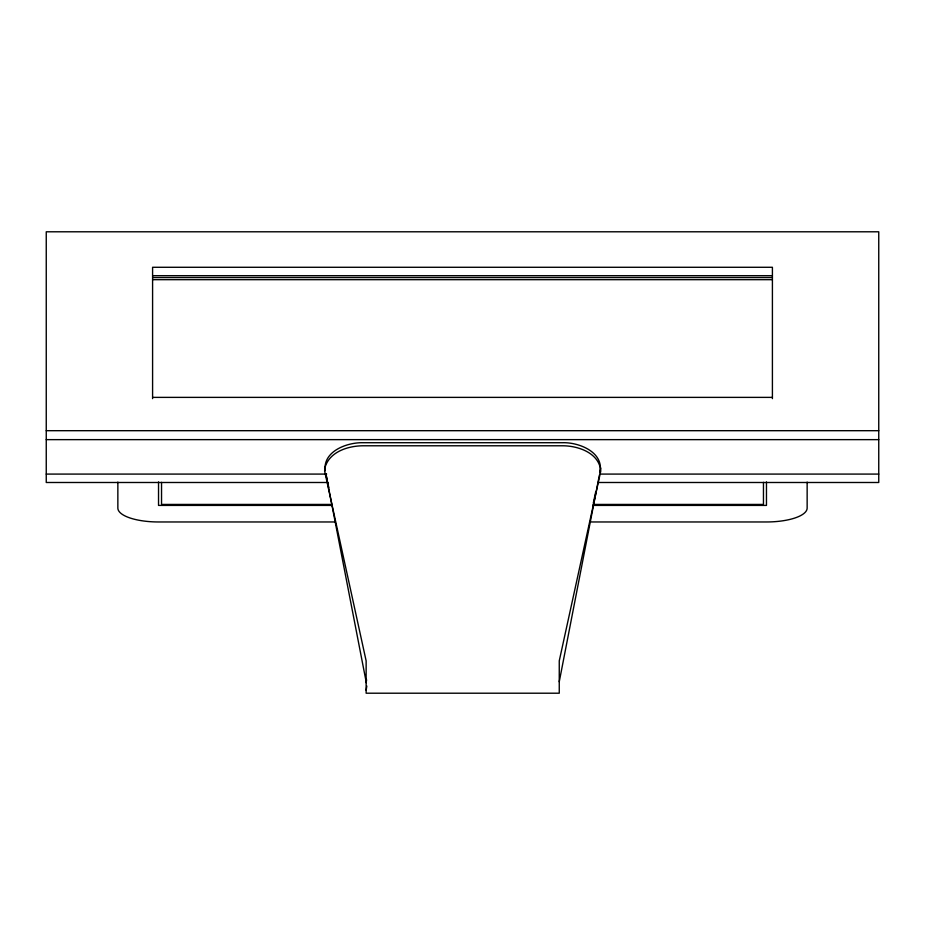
<?xml version="1.0" encoding="UTF-8"?>
<svg xmlns="http://www.w3.org/2000/svg" width="925" height="925" viewBox="0 0 925 925"><rect width="100%" height="100%" fill="white"/><g stroke="black" fill="none" stroke-linecap="round" stroke-linejoin="round"><path stroke-width="1.39" d="M324.617 467.946L325.218 470.767C322.652 451.284 347.048 442.3 363.016 442.717L562.377 442.717C578.749 442.127 604.083 452.071 599.943 472.201M366.138 690.281L366.832 686.015M366.138 682.673L366.612 679.817M559.255 681.737L599.4 475.034M593.307 503.119L595.7 491.869M599.874 472.166L600.776 467.946M152.59 275.685L772.41 275.685M152.59 277.569L772.41 277.569M152.59 279.674L772.41 279.674M152.59 397.38L772.41 397.38M46.25 430.692L878.75 430.692M46.25 439.641L878.75 439.641M46.25 474.086L326.641 474.086M599.805 474.086L878.75 474.086M328.086 482.492L46.25 482.492L46.25 231.793L878.75 231.793L878.75 482.492L598.359 482.492M331.867 504.437L161.54 504.437L161.54 482.364M593.133 504.437L763.46 504.437L763.46 482.364M331.821 505.408L158.533 505.408L158.533 481.948M593.179 505.408L766.467 505.408L766.467 481.948M334.7 521.966L158.533 521.966A40.677 13.91 0 0 1 117.857 508.045L117.857 482.122M590.3 521.966L766.467 521.966A40.677 13.91 0 0 0 807.143 508.045L807.143 482.122M327.011 479.208L325.82 473.577L366.138 681.737M327.612 482.017L328.803 487.648M772.41 398.64L772.41 267.279L152.59 267.279L152.59 398.64M324.953 467.715L324.617 471.01L366.138 660.866L366.138 693.207L559.255 693.207L559.255 660.866L600.776 471.01C599.308 452.915 577.998 445.688 562.377 445.781L363.016 445.781C348.135 445.873 329.323 451.724 324.953 467.715"/></g></svg>
